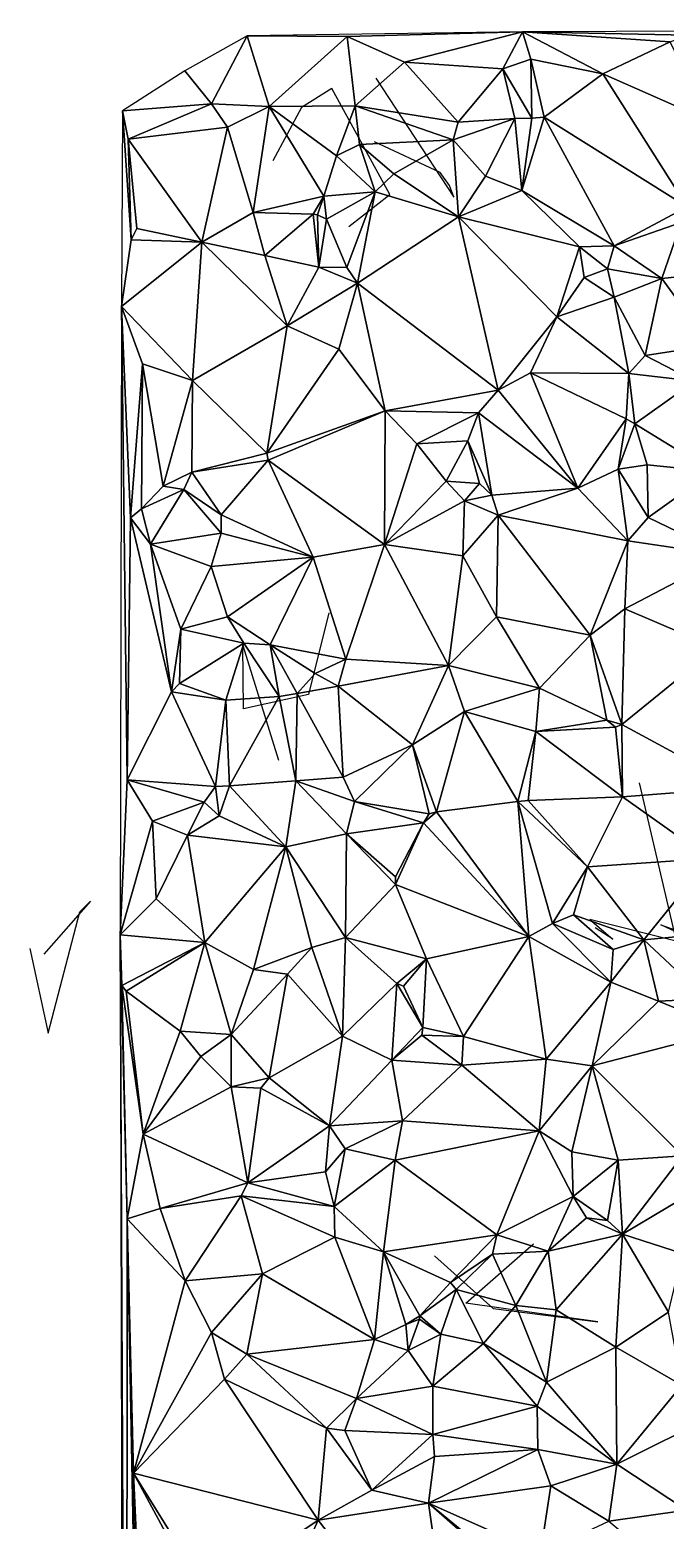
# Model space of a CAD drawing. Header units: metres. Extents: x -16 to 15.1, y -15.2 to 15.9.
# Drawn here: x -15.97 to -9.09, y -1.15 to 14.99 of the extents above; entities that cross this region are included whole.
import ezdxf

# ---------------------------------------------------------------- set-up
doc = ezdxf.new("R2010")
doc.units = ezdxf.units.M
doc.layers.add('CRACKS', color=1, linetype='Continuous')
doc.layers.add('STREET_MESH', color=7, linetype='Continuous')

msp = doc.modelspace()

# ---------------------------------------------------------------- linework, layer by layer
at = {"layer": 'CRACKS'}
for points in [[(-12.227, 14.47, 0.1), (-11.383, 13.18, 0.1), (-11.429, 13.307, 0.1), (-11.53, 13.448, 0.1), (-12.241, 13.781, 0.1)], [(-12.519, 12.863, 0.1), (-12.074, 13.209, 0.1), (-12.701, 14.359, 0.1), (-13.029, 14.15, 0.1), (-13.34, 13.574, 0.1)], [(-12.733, 8.678, 0.1), (-12.956, 7.794, 0.1), (-13.657, 7.637, 0.1), (-13.666, 8.323, 0.1), (-13.28, 7.082, 0.1)], [(-9.374, 6.837, 0.1), (-8.976, 5.123, 0.1), (-9.909, 5.358, 0.1), (-9.659, 5.144, 0.1), (-9.852, 5.266, 0.1)], [(-7.997, 5.838, 0.1), (-7.581, 4.574, 0.1), (-9.141, 5.298, 0.1), (-7.283, 4.639, 0.1), (-7.735, 5.458, 0.1)], [(-15.971, 5.043, 0.1), (-15.771, 4.125, 0.1), (-15.431, 5.439, 0.1), (-15.314, 5.554, 0.1), (-15.82, 4.981, 0.1)], [(-11.59, 1.713, 0.1), (-10.957, 1.142, 0.1), (-9.823, 1, 0.1), (-11.251, 1.202, 0.1), (-10.518, 1.842, 0.1)]]:
    msp.add_polyline3d(points, dxfattribs=at)
at = {"layer": 'STREET_MESH'}
for points in [[(-14.004, 14.192), (-13.617, 14.928), (-14.294, 14.548)], [(-14.004, 14.192), (-13.379, 14.164), (-13.617, 14.928)], [(-12.536, 14.921), (-10.639, 14.972), (-13.617, 14.928)], [(-13.379, 14.164), (-12.536, 14.921), (-13.617, 14.928)], [(-12.448, 14.169), (-12.536, 14.921), (-13.379, 14.164)], [(-10.639, 14.972), (-12.536, 14.921), (-11.914, 14.643)], [(-12.536, 14.921), (-12.448, 14.169), (-11.914, 14.643)], [(-10.852, 14.57), (-10.639, 14.972), (-11.914, 14.643)], [(-10.548, 14.674), (-10.639, 14.972), (-10.852, 14.57)], [(-8.85, 14.936), (-4.561, 14.993), (-10.639, 14.972)], [(-9.039, 14.862), (-8.85, 14.936), (-10.639, 14.972)], [(-10.548, 14.674), (-9.767, 14.518), (-10.639, 14.972)], [(-9.767, 14.518), (-9.039, 14.862), (-10.639, 14.972)], [(-9.767, 14.518), (-8.632, 14.013), (-9.039, 14.862)], [(-14.967, 14.115), (-14.004, 14.192), (-14.294, 14.548)], [(-12.448, 14.169), (-11.333, 13.993), (-11.914, 14.643)], [(-11.333, 13.993), (-10.852, 14.57), (-11.914, 14.643)], [(-11.333, 13.993), (-10.72, 14.031), (-10.852, 14.57)], [(-10.537, 14.035), (-10.548, 14.674), (-10.852, 14.57)], [(-10.72, 14.031), (-10.537, 14.035), (-10.852, 14.57)], [(-10.402, 14.047), (-10.548, 14.674), (-10.537, 14.035)], [(-10.402, 14.047), (-9.767, 14.518), (-10.548, 14.674)], [(-9.767, 14.518), (-10.402, 14.047), (-8.857, 13.075)], [(-8.632, 14.013), (-9.767, 14.518), (-8.857, 13.075)], [(-14.98, 11.996), (-14.876, 12.72), (-14.967, 14.115)], [(-14.908, 13.808), (-14.004, 14.192), (-14.967, 14.115)], [(-14.876, 12.72), (-14.908, 13.808), (-14.967, 14.115)], [(-14.908, 13.808), (-13.833, 13.937), (-14.004, 14.192)], [(-13.833, 13.937), (-13.379, 14.164), (-14.004, 14.192)], [(-13.833, 13.937), (-13.555, 13.016), (-13.379, 14.164)], [(-13.379, 14.164), (-13.555, 13.016), (-12.787, 13.19)], [(-12.653, 13.628), (-12.448, 14.169), (-13.379, 14.164)], [(-12.653, 13.628), (-13.379, 14.164), (-12.787, 13.19)], [(-12.401, 13.751), (-12.448, 14.169), (-12.653, 13.628)], [(-12.401, 13.751), (-11.389, 13.8), (-12.448, 14.169)], [(-11.389, 13.8), (-11.333, 13.993), (-12.448, 14.169)], [(-10.402, 14.047), (-10.537, 14.035), (-10.645, 13.252)], [(-9.647, 12.654), (-10.402, 14.047), (-10.645, 13.252)], [(-10.402, 14.047), (-9.647, 12.654), (-8.857, 13.075)], [(-13.833, 13.937), (-14.908, 13.808), (-14.111, 12.693)], [(-13.555, 13.016), (-13.833, 13.937), (-14.111, 12.693)], [(-10.72, 14.031), (-11.389, 13.8), (-11.04, 13.408)], [(-11.333, 13.993), (-11.389, 13.8), (-10.72, 14.031)], [(-10.72, 14.031), (-11.04, 13.408), (-10.645, 13.252)], [(-10.537, 14.035), (-10.72, 14.031), (-10.645, 13.252)], [(-14.908, 13.808), (-14.812, 12.842), (-14.111, 12.693)], [(-14.812, 12.842), (-14.908, 13.808), (-14.876, 12.72)], [(-12.234, 13.238), (-12.401, 13.751), (-12.653, 13.628)], [(-11.389, 13.8), (-12.401, 13.751), (-12.032, 13.433)], [(-12.401, 13.751), (-12.234, 13.238), (-12.032, 13.433)], [(-11.389, 13.8), (-12.032, 13.433), (-11.33, 12.969)], [(-11.389, 13.8), (-11.33, 12.969), (-11.04, 13.408)], [(-12.234, 13.238), (-12.653, 13.628), (-12.787, 13.19)], [(-12.032, 13.433), (-12.234, 13.238), (-11.33, 12.969)], [(-11.04, 13.408), (-11.33, 12.969), (-10.645, 13.252)], [(-12.759, 12.943), (-12.234, 13.238), (-12.787, 13.19)], [(-12.234, 13.238), (-12.759, 12.943), (-12.541, 12.419)], [(-12.234, 13.238), (-12.541, 12.419), (-12.424, 12.249)], [(-11.33, 12.969), (-12.234, 13.238), (-12.424, 12.249)], [(-11.33, 12.969), (-10.021, 12.641), (-10.645, 13.252)], [(-10.021, 12.641), (-9.647, 12.654), (-10.645, 13.252)], [(-13.555, 13.016), (-12.905, 12.998), (-12.787, 13.19)], [(-12.905, 12.998), (-12.857, 12.989), (-12.787, 13.19)], [(-12.857, 12.989), (-12.759, 12.943), (-12.787, 13.19)], [(-13.555, 13.016), (-14.111, 12.693), (-13.427, 12.549)], [(-12.905, 12.998), (-13.555, 13.016), (-13.427, 12.549)], [(-12.843, 12.424), (-12.905, 12.998), (-13.427, 12.549)], [(-12.857, 12.989), (-12.905, 12.998), (-12.843, 12.424)], [(-12.759, 12.943), (-12.857, 12.989), (-12.843, 12.424)], [(-12.541, 12.419), (-12.759, 12.943), (-12.843, 12.424)], [(-10.902, 11.091), (-11.33, 12.969), (-12.424, 12.249)], [(-10.267, 11.884), (-11.33, 12.969), (-10.902, 11.091)], [(-10.267, 11.884), (-10.021, 12.641), (-11.33, 12.969)], [(-9.647, 12.654), (-8.922, 12.906), (-8.857, 13.075)], [(-14.812, 12.842), (-14.876, 12.72), (-14.111, 12.693)], [(-9.129, 12.299), (-8.922, 12.906), (-9.647, 12.654)], [(-8.922, 12.906), (-9.129, 12.299), (-7.735, 12.448)], [(-14.876, 12.72), (-14.98, 11.996), (-14.111, 12.693)], [(-14.98, 11.996), (-14.211, 11.194), (-14.111, 12.693)], [(-14.111, 12.693), (-14.211, 11.194), (-13.184, 11.788)], [(-14.111, 12.693), (-13.184, 11.788), (-13.427, 12.549)], [(-9.972, 12.309), (-10.021, 12.641), (-10.267, 11.884)], [(-9.647, 12.654), (-10.021, 12.641), (-9.717, 12.403)], [(-10.021, 12.641), (-9.972, 12.309), (-9.717, 12.403)], [(-9.129, 12.299), (-9.647, 12.654), (-9.717, 12.403)], [(-13.184, 11.788), (-12.843, 12.424), (-13.427, 12.549)], [(-9.129, 12.299), (-8.603, 11.574), (-7.735, 12.448)], [(-12.843, 12.424), (-13.184, 11.788), (-12.424, 12.249)], [(-12.541, 12.419), (-12.843, 12.424), (-12.424, 12.249)], [(-9.644, 12.097), (-9.972, 12.309), (-10.267, 11.884)], [(-9.972, 12.309), (-9.644, 12.097), (-9.717, 12.403)], [(-9.644, 12.097), (-9.129, 12.299), (-9.717, 12.403)], [(-9.309, 11.464), (-9.129, 12.299), (-9.644, 12.097)], [(-8.603, 11.574), (-9.129, 12.299), (-9.309, 11.464)], [(-13.184, 11.788), (-12.626, 11.535), (-12.424, 12.249)], [(-12.626, 11.535), (-12.125, 10.865), (-12.424, 12.249)], [(-12.125, 10.865), (-10.902, 11.091), (-12.424, 12.249)], [(-14.919, 6.871), (-14.98, 11.996), (-14.993, 5.191)], [(-14.211, 11.194), (-14.98, 11.996), (-14.75, 11.374)], [(-14.75, 11.374), (-14.98, 11.996), (-14.88, 9.709)], [(-14.98, 11.996), (-14.919, 6.871), (-14.88, 9.709)], [(-9.644, 12.097), (-10.267, 11.884), (-9.487, 11.27)], [(-9.309, 11.464), (-9.644, 12.097), (-9.487, 11.27)], [(-13.184, 11.788), (-14.211, 11.194), (-13.404, 10.408)], [(-12.626, 11.535), (-13.184, 11.788), (-13.404, 10.408)], [(-10.553, 11.276), (-10.267, 11.884), (-10.902, 11.091)], [(-10.267, 11.884), (-10.553, 11.276), (-9.487, 11.27)], [(-12.125, 10.865), (-12.626, 11.535), (-13.404, 10.408)], [(-8.772, 11.189), (-9.309, 11.464), (-9.487, 11.27)], [(-8.603, 11.574), (-9.309, 11.464), (-8.772, 11.189)], [(-14.763, 9.803), (-14.75, 11.374), (-14.88, 9.709)], [(-14.763, 9.803), (-14.529, 10.051), (-14.75, 11.374)], [(-14.529, 10.051), (-14.211, 11.194), (-14.75, 11.374)], [(-14.211, 11.194), (-14.529, 10.051), (-14.217, 10.202)], [(-14.211, 11.194), (-14.217, 10.202), (-13.404, 10.408)], [(-10.553, 11.276), (-10.902, 11.091), (-10.04, 10.028)], [(-10.553, 11.276), (-9.516, 10.78), (-9.487, 11.27)], [(-9.516, 10.78), (-10.553, 11.276), (-10.04, 10.028)], [(-9.516, 10.78), (-9.421, 10.726), (-9.487, 11.27)], [(-9.421, 10.726), (-8.772, 11.189), (-9.487, 11.27)], [(-8.582, 10.208), (-8.772, 11.189), (-9.421, 10.726)], [(-10.902, 11.091), (-12.125, 10.865), (-11.113, 10.843)], [(-10.04, 10.028), (-10.902, 11.091), (-11.113, 10.843)], [(-13.391, 10.332), (-12.125, 10.865), (-13.404, 10.408)], [(-12.125, 10.865), (-13.391, 10.332), (-12.131, 9.419)], [(-11.782, 10.507), (-12.125, 10.865), (-12.131, 9.419)], [(-12.125, 10.865), (-11.782, 10.507), (-11.113, 10.843)], [(-11.782, 10.507), (-11.229, 10.54), (-11.113, 10.843)], [(-11.229, 10.54), (-10.971, 9.951), (-11.113, 10.843)], [(-10.971, 9.951), (-10.04, 10.028), (-11.113, 10.843)], [(-9.516, 10.78), (-10.04, 10.028), (-9.601, 10.234)], [(-9.421, 10.726), (-9.516, 10.78), (-9.601, 10.234)], [(-9.289, 10.283), (-9.421, 10.726), (-9.601, 10.234)], [(-9.289, 10.283), (-8.582, 10.208), (-9.421, 10.726)], [(-11.466, 10.105), (-11.782, 10.507), (-12.131, 9.419)], [(-11.466, 10.105), (-11.229, 10.54), (-11.782, 10.507)], [(-11.466, 10.105), (-11.103, 10.078), (-11.229, 10.54)], [(-11.229, 10.54), (-11.103, 10.078), (-10.971, 9.951)], [(-14.217, 10.202), (-13.391, 10.332), (-13.404, 10.408)], [(-14.217, 10.202), (-13.901, 9.739), (-13.391, 10.332)], [(-13.391, 10.332), (-13.901, 9.739), (-12.904, 9.281)], [(-12.131, 9.419), (-13.391, 10.332), (-12.904, 9.281)], [(-14.529, 10.051), (-14.303, 10.015), (-14.217, 10.202)], [(-14.303, 10.015), (-13.901, 9.739), (-14.217, 10.202)], [(-10.04, 10.028), (-9.497, 9.457), (-9.601, 10.234)], [(-9.277, 9.711), (-9.289, 10.283), (-9.601, 10.234)], [(-9.497, 9.457), (-9.277, 9.711), (-9.601, 10.234)], [(-8.582, 10.208), (-9.289, 10.283), (-9.277, 9.711)], [(-8.425, 9.301), (-8.582, 10.208), (-9.277, 9.711)], [(-14.303, 10.015), (-14.529, 10.051), (-14.763, 9.803)], [(-14.664, 9.423), (-14.303, 10.015), (-14.763, 9.803)], [(-14.303, 10.015), (-14.664, 9.423), (-13.9, 9.542)], [(-13.901, 9.739), (-14.303, 10.015), (-13.9, 9.542)], [(-11.267, 9.891), (-11.466, 10.105), (-12.131, 9.419)], [(-11.267, 9.891), (-11.103, 10.078), (-11.466, 10.105)], [(-11.103, 10.078), (-11.267, 9.891), (-10.971, 9.951)], [(-10.971, 9.951), (-10.901, 9.737), (-10.04, 10.028)], [(-10.901, 9.737), (-9.497, 9.457), (-10.04, 10.028)], [(-11.285, 9.296), (-11.267, 9.891), (-12.131, 9.419)], [(-11.267, 9.891), (-11.285, 9.296), (-10.901, 9.737)], [(-10.971, 9.951), (-11.267, 9.891), (-10.901, 9.737)], [(-14.919, 6.871), (-14.437, 7.821), (-14.88, 9.709)], [(-14.664, 9.423), (-14.763, 9.803), (-14.88, 9.709)], [(-14.437, 7.821), (-14.664, 9.423), (-14.88, 9.709)], [(-13.901, 9.739), (-13.9, 9.542), (-12.904, 9.281)], [(-10.901, 9.737), (-11.285, 9.296), (-10.919, 8.636)], [(-9.904, 8.436), (-10.901, 9.737), (-10.919, 8.636)], [(-9.904, 8.436), (-9.497, 9.457), (-10.901, 9.737)], [(-9.497, 9.457), (-8.425, 9.301), (-9.277, 9.711)], [(-14.664, 9.423), (-14.009, 9.181), (-13.9, 9.542)], [(-13.9, 9.542), (-14.009, 9.181), (-12.904, 9.281)], [(-14.009, 9.181), (-14.664, 9.423), (-14.338, 8.503)], [(-14.664, 9.423), (-14.437, 7.821), (-14.338, 8.503)], [(-12.551, 8.175), (-12.131, 9.419), (-12.904, 9.281)], [(-12.551, 8.175), (-11.439, 8.108), (-12.131, 9.419)], [(-11.439, 8.108), (-11.285, 9.296), (-12.131, 9.419)], [(-9.497, 9.457), (-9.904, 8.436), (-9.529, 8.72)], [(-8.425, 9.301), (-9.497, 9.457), (-9.529, 8.72)], [(-14.009, 9.181), (-13.832, 8.636), (-12.904, 9.281)], [(-13.832, 8.636), (-13.369, 8.333), (-12.904, 9.281)], [(-13.369, 8.333), (-12.551, 8.175), (-12.904, 9.281)], [(-11.285, 9.296), (-11.439, 8.108), (-10.919, 8.636)], [(-8.543, 8.3), (-8.425, 9.301), (-9.529, 8.72)], [(-13.832, 8.636), (-14.009, 9.181), (-14.338, 8.503)], [(-9.904, 8.436), (-9.562, 7.469), (-9.529, 8.72)], [(-9.562, 7.469), (-8.543, 8.3), (-9.529, 8.72)], [(-13.655, 8.349), (-13.832, 8.636), (-14.338, 8.503)], [(-13.369, 8.333), (-13.832, 8.636), (-13.655, 8.349)], [(-11.439, 8.108), (-10.455, 7.862), (-10.919, 8.636)], [(-10.455, 7.862), (-9.904, 8.436), (-10.919, 8.636)], [(-14.437, 7.821), (-14.35, 7.911), (-14.338, 8.503)], [(-14.35, 7.911), (-13.655, 8.349), (-14.338, 8.503)], [(-9.725, 7.517), (-9.904, 8.436), (-10.455, 7.862)], [(-9.904, 8.436), (-9.725, 7.517), (-9.562, 7.469)], [(-14.35, 7.911), (-13.848, 7.732), (-13.655, 8.349)], [(-13.655, 8.349), (-13.848, 7.732), (-13.272, 7.772)], [(-13.369, 8.333), (-13.655, 8.349), (-13.272, 7.772)], [(-12.882, 8.021), (-12.551, 8.175), (-13.369, 8.333)], [(-13.079, 7.804), (-13.369, 8.333), (-13.272, 7.772)], [(-13.079, 7.804), (-12.882, 8.021), (-13.369, 8.333)], [(-9.562, 7.469), (-8.296, 6.782), (-8.543, 8.3)], [(-12.882, 8.021), (-12.635, 7.884), (-12.551, 8.175)], [(-12.635, 7.884), (-11.439, 8.108), (-12.551, 8.175)], [(-11.439, 8.108), (-12.635, 7.884), (-11.828, 7.249)], [(-11.267, 7.611), (-11.439, 8.108), (-11.828, 7.249)], [(-10.455, 7.862), (-11.439, 8.108), (-11.267, 7.611)], [(-13.848, 7.732), (-14.35, 7.911), (-14.437, 7.821)], [(-12.882, 8.021), (-13.079, 7.804), (-12.635, 7.884)], [(-13.962, 6.798), (-14.437, 7.821), (-14.919, 6.871)], [(-13.962, 6.798), (-13.848, 7.732), (-14.437, 7.821)], [(-13.848, 7.732), (-13.808, 6.806), (-13.272, 7.772)], [(-13.808, 6.806), (-13.091, 6.86), (-13.272, 7.772)], [(-13.091, 6.86), (-13.079, 7.804), (-13.272, 7.772)], [(-13.079, 7.804), (-13.091, 6.86), (-12.58, 6.898)], [(-13.079, 7.804), (-12.58, 6.898), (-12.635, 7.884)], [(-12.635, 7.884), (-12.58, 6.898), (-11.828, 7.249)], [(-10.495, 7.392), (-10.455, 7.862), (-11.267, 7.611)], [(-10.495, 7.392), (-9.725, 7.517), (-10.455, 7.862)], [(-13.962, 6.798), (-13.808, 6.806), (-13.848, 7.732)], [(-11.267, 7.611), (-11.828, 7.249), (-11.569, 6.524)], [(-10.69, 6.636), (-11.267, 7.611), (-11.569, 6.524)], [(-10.69, 6.636), (-10.495, 7.392), (-11.267, 7.611)], [(-9.63, 7.438), (-9.725, 7.517), (-10.495, 7.392)], [(-9.63, 7.438), (-10.495, 7.392), (-9.554, 6.684)], [(-9.725, 7.517), (-9.63, 7.438), (-9.562, 7.469)], [(-9.63, 7.438), (-9.554, 6.684), (-9.562, 7.469)], [(-9.554, 6.684), (-8.296, 6.782), (-9.562, 7.469)], [(-10.495, 7.392), (-10.69, 6.636), (-10.578, 6.645)], [(-9.554, 6.684), (-10.495, 7.392), (-10.578, 6.645)], [(-12.58, 6.898), (-12.458, 6.636), (-11.828, 7.249)], [(-12.458, 6.636), (-11.649, 6.5), (-11.828, 7.249)], [(-11.828, 7.249), (-11.649, 6.5), (-11.569, 6.524)], [(-14.645, 6.423), (-14.919, 6.871), (-14.993, 5.191)], [(-14.645, 6.423), (-14.085, 6.629), (-14.919, 6.871)], [(-14.085, 6.629), (-13.962, 6.798), (-14.919, 6.871)], [(-14.085, 6.629), (-13.922, 6.48), (-13.962, 6.798)], [(-13.962, 6.798), (-13.922, 6.48), (-13.808, 6.806)], [(-13.808, 6.806), (-13.922, 6.48), (-13.199, 6.142)], [(-13.091, 6.86), (-13.808, 6.806), (-13.199, 6.142)], [(-12.543, 6.284), (-13.091, 6.86), (-13.199, 6.142)], [(-12.58, 6.898), (-13.091, 6.86), (-12.458, 6.636)], [(-12.458, 6.636), (-13.091, 6.86), (-12.543, 6.284)], [(-8.615, 6.019), (-8.296, 6.782), (-9.554, 6.684)], [(-14.266, 6.27), (-14.085, 6.629), (-14.645, 6.423)], [(-13.922, 6.48), (-14.085, 6.629), (-14.266, 6.27)], [(-11.708, 6.405), (-12.458, 6.636), (-12.543, 6.284)], [(-11.708, 6.405), (-11.649, 6.5), (-12.458, 6.636)], [(-10.569, 5.171), (-10.69, 6.636), (-11.569, 6.524)], [(-10.69, 6.636), (-9.934, 5.927), (-10.578, 6.645)], [(-10.69, 6.636), (-10.569, 5.171), (-10.314, 5.314)], [(-9.934, 5.927), (-10.69, 6.636), (-10.314, 5.314)], [(-9.934, 5.927), (-9.554, 6.684), (-10.578, 6.645)], [(-9.934, 5.927), (-8.615, 6.019), (-9.554, 6.684)], [(-13.922, 6.48), (-14.266, 6.27), (-13.199, 6.142)], [(-11.708, 6.405), (-10.569, 5.171), (-11.569, 6.524)], [(-11.649, 6.5), (-11.708, 6.405), (-11.569, 6.524)], [(-14.603, 5.581), (-14.645, 6.423), (-14.993, 5.191)], [(-14.266, 6.27), (-14.645, 6.423), (-14.603, 5.581)], [(-12.013, 5.819), (-11.708, 6.405), (-12.543, 6.284)], [(-11.708, 6.405), (-12.014, 5.734), (-10.569, 5.171)], [(-12.013, 5.819), (-12.014, 5.734), (-11.708, 6.405)], [(-14.075, 5.108), (-14.266, 6.27), (-14.603, 5.581)], [(-14.266, 6.27), (-14.075, 5.108), (-13.199, 6.142)], [(-14.075, 5.108), (-13.551, 4.815), (-13.199, 6.142)], [(-13.551, 4.815), (-12.92, 5.055), (-13.199, 6.142)], [(-12.554, 5.163), (-12.543, 6.284), (-13.199, 6.142)], [(-12.92, 5.055), (-12.554, 5.163), (-13.199, 6.142)], [(-12.554, 5.163), (-12.014, 5.734), (-12.543, 6.284)], [(-12.014, 5.734), (-12.013, 5.819), (-12.543, 6.284)], [(-8.615, 6.019), (-9.934, 5.927), (-9.326, 5.137)], [(-8.33, 5.231), (-8.615, 6.019), (-9.326, 5.137)], [(-10.085, 5.406), (-9.934, 5.927), (-10.314, 5.314)], [(-9.934, 5.927), (-10.085, 5.406), (-9.326, 5.137)], [(-12.014, 5.734), (-12.554, 5.163), (-11.678, 4.93)], [(-10.569, 5.171), (-12.014, 5.734), (-11.678, 4.93)], [(-14.075, 5.108), (-14.603, 5.581), (-14.993, 5.191)], [(-9.655, 5.032), (-10.085, 5.406), (-10.314, 5.314)], [(-10.085, 5.406), (-9.655, 5.032), (-9.326, 5.137)], [(-14.917, 2.113), (-14.976, 4.641), (-14.993, 5.191)], [(-14.948, -13.497), (-14.924, -10.022), (-14.993, 5.191)], [(-14.924, -10.022), (-14.917, 2.113), (-14.993, 5.191)], [(-14.976, 4.641), (-14.075, 5.108), (-14.993, 5.191)], [(-11.277, 4.091), (-10.569, 5.171), (-11.678, 4.93)], [(-10.569, 5.171), (-11.277, 4.091), (-10.381, 3.843)], [(-10.569, 5.171), (-9.683, 4.677), (-10.314, 5.314)], [(-9.683, 4.677), (-10.569, 5.171), (-10.381, 3.843)], [(-9.683, 4.677), (-9.655, 5.032), (-10.314, 5.314)], [(-8.644, 4.497), (-8.33, 5.231), (-9.326, 5.137)], [(-14.928, 4.579), (-14.075, 5.108), (-14.976, 4.641)], [(-14.075, 5.108), (-14.928, 4.579), (-14.344, 4.146)], [(-13.792, 4.11), (-14.075, 5.108), (-14.344, 4.146)], [(-13.792, 4.11), (-13.551, 4.815), (-14.075, 5.108)], [(-12.92, 5.055), (-13.551, 4.815), (-13.183, 4.766)], [(-12.588, 4.093), (-12.92, 5.055), (-13.183, 4.766)], [(-12.92, 5.055), (-12.588, 4.093), (-12.554, 5.163)], [(-12.588, 4.093), (-12, 4.665), (-12.554, 5.163)], [(-12.554, 5.163), (-12, 4.665), (-11.678, 4.93)], [(-9.683, 4.677), (-9.166, 4.473), (-9.326, 5.137)], [(-9.655, 5.032), (-9.683, 4.677), (-9.326, 5.137)], [(-9.166, 4.473), (-8.644, 4.497), (-9.326, 5.137)], [(-12, 4.665), (-11.928, 4.634), (-11.678, 4.93)], [(-11.928, 4.634), (-11.716, 4.186), (-11.678, 4.93)], [(-11.716, 4.186), (-11.277, 4.091), (-11.678, 4.93)], [(-13.551, 4.815), (-13.792, 4.11), (-13.183, 4.766)], [(-13.792, 4.11), (-13.381, 3.642), (-13.183, 4.766)], [(-13.381, 3.642), (-12.588, 4.093), (-13.183, 4.766)], [(-14.976, 4.641), (-14.917, 2.113), (-14.745, 3.032)], [(-14.928, 4.579), (-14.976, 4.641), (-14.745, 3.032)], [(-14.344, 4.146), (-14.928, 4.579), (-14.745, 3.032)], [(-12.588, 4.093), (-12.052, 3.833), (-12, 4.665)], [(-12.052, 3.833), (-11.716, 4.186), (-12, 4.665)], [(-11.716, 4.186), (-11.928, 4.634), (-12, 4.665)], [(-9.683, 4.677), (-10.381, 3.843), (-9.884, 3.773)], [(-9.166, 4.473), (-9.683, 4.677), (-9.884, 3.773)], [(-9.166, 4.473), (-9.884, 3.773), (-8.396, 4.158)], [(-8.644, 4.497), (-9.166, 4.473), (-8.396, 4.158)], [(-14.119, 3.873), (-14.344, 4.146), (-14.745, 3.032)], [(-14.119, 3.873), (-13.792, 4.11), (-14.344, 4.146)], [(-13.792, 4.11), (-14.119, 3.873), (-13.793, 3.543)], [(-13.381, 3.642), (-13.792, 4.11), (-13.793, 3.543)], [(-12.588, 4.093), (-13.381, 3.642), (-12.729, 3.121)], [(-12.052, 3.833), (-12.588, 4.093), (-12.729, 3.121)], [(-12.052, 3.833), (-11.728, 4.103), (-11.716, 4.186)], [(-11.728, 4.103), (-12.052, 3.833), (-11.294, 3.779)], [(-11.716, 4.186), (-11.728, 4.103), (-11.277, 4.091)], [(-11.277, 4.091), (-11.728, 4.103), (-11.294, 3.779)], [(-10.381, 3.843), (-11.277, 4.091), (-11.294, 3.779)], [(-9.884, 3.773), (-8.905, 2.798), (-8.396, 4.158)], [(-13.793, 3.543), (-14.119, 3.873), (-14.745, 3.032)], [(-12.052, 3.833), (-12.729, 3.121), (-11.936, 3.177)], [(-12.052, 3.833), (-11.936, 3.177), (-11.294, 3.779)], [(-11.936, 3.177), (-10.459, 3.068), (-11.294, 3.779)], [(-10.459, 3.068), (-10.381, 3.843), (-11.294, 3.779)], [(-10.381, 3.843), (-10.459, 3.068), (-9.884, 3.773)], [(-10.459, 3.068), (-10.105, 2.841), (-9.884, 3.773)], [(-10.105, 2.841), (-9.602, 2.748), (-9.884, 3.773)], [(-9.602, 2.748), (-8.905, 2.798), (-9.884, 3.773)], [(-13.381, 3.642), (-13.793, 3.543), (-13.471, 3.531)], [(-12.729, 3.121), (-13.381, 3.642), (-13.471, 3.531)], [(-13.61, 2.506), (-13.793, 3.543), (-14.745, 3.032)], [(-13.793, 3.543), (-13.61, 2.506), (-13.471, 3.531)], [(-13.61, 2.506), (-12.729, 3.121), (-13.471, 3.531)], [(-12.771, 2.624), (-12.729, 3.121), (-13.61, 2.506)], [(-12.729, 3.121), (-12.771, 2.624), (-12.556, 2.874)], [(-12.729, 3.121), (-12.556, 2.874), (-11.936, 3.177)], [(-11.936, 3.177), (-12.556, 2.874), (-12.015, 2.749)], [(-10.459, 3.068), (-11.936, 3.177), (-12.015, 2.749)], [(-10.459, 3.068), (-12.015, 2.749), (-10.916, 1.941)], [(-10.088, 2.355), (-10.459, 3.068), (-10.916, 1.941)], [(-10.088, 2.355), (-10.105, 2.841), (-10.459, 3.068)], [(-14.917, 2.113), (-14.561, 2.227), (-14.745, 3.032)], [(-14.561, 2.227), (-13.61, 2.506), (-14.745, 3.032)], [(-12.556, 2.874), (-12.771, 2.624), (-12.675, 2.248)], [(-12.015, 2.749), (-12.556, 2.874), (-12.675, 2.248)], [(-12.141, 1.758), (-12.015, 2.749), (-12.675, 2.248)], [(-12.015, 2.749), (-12.141, 1.758), (-10.916, 1.941)], [(-10.088, 2.355), (-9.602, 2.748), (-10.105, 2.841)], [(-9.602, 2.748), (-10.088, 2.355), (-9.719, 2.096)], [(-9.602, 2.748), (-9.719, 2.096), (-9.555, 1.95)], [(-8.905, 2.798), (-9.602, 2.748), (-9.555, 1.95)], [(-8.611, 2.513), (-8.905, 2.798), (-9.555, 1.95)], [(-12.771, 2.624), (-13.61, 2.506), (-12.675, 2.248)], [(-13.683, 2.363), (-13.61, 2.506), (-14.561, 2.227)], [(-13.61, 2.506), (-13.683, 2.363), (-12.675, 2.248)], [(-8.905, 1.738), (-8.611, 2.513), (-9.555, 1.95)], [(-14.291, 1.442), (-13.683, 2.363), (-14.561, 2.227)], [(-13.683, 2.363), (-14.291, 1.442), (-13.452, 1.518)], [(-13.683, 2.363), (-12.668, 1.916), (-12.675, 2.248)], [(-12.668, 1.916), (-13.683, 2.363), (-13.452, 1.518)], [(-10.36, 1.765), (-10.088, 2.355), (-10.916, 1.941)], [(-9.947, 2.126), (-10.088, 2.355), (-10.36, 1.765)], [(-10.088, 2.355), (-9.947, 2.126), (-9.719, 2.096)], [(-14.924, -10.022), (-14.831, -2.417), (-14.917, 2.113)], [(-14.291, 1.442), (-14.561, 2.227), (-14.917, 2.113)], [(-14.291, 1.442), (-14.917, 2.113), (-14.848, -0.642)], [(-14.917, 2.113), (-14.831, -2.417), (-14.848, -0.642)], [(-12.668, 1.916), (-12.141, 1.758), (-12.675, 2.248)], [(-9.947, 2.126), (-10.36, 1.765), (-9.555, 1.95)], [(-9.719, 2.096), (-9.947, 2.126), (-9.555, 1.95)], [(-12.141, 1.758), (-11.417, 1.424), (-10.916, 1.941)], [(-11.417, 1.424), (-10.962, 1.731), (-10.916, 1.941)], [(-10.962, 1.731), (-10.36, 1.765), (-10.916, 1.941)], [(-10.36, 1.765), (-10.275, 1.13), (-9.555, 1.95)], [(-10.275, 1.13), (-9.627, 0.725), (-9.555, 1.95)], [(-9.627, 0.725), (-9.058, 1.103), (-9.555, 1.95)], [(-9.058, 1.103), (-8.905, 1.738), (-9.555, 1.95)], [(-12.24, 0.809), (-12.668, 1.916), (-13.452, 1.518)], [(-12.141, 1.758), (-12.668, 1.916), (-12.24, 0.809)], [(-11.901, 0.97), (-12.141, 1.758), (-12.24, 0.809)], [(-11.748, 1.064), (-12.141, 1.758), (-11.901, 0.97)], [(-11.748, 1.064), (-11.417, 1.424), (-12.141, 1.758)], [(-10.962, 1.731), (-11.417, 1.424), (-11.355, 1.35)], [(-10.962, 1.731), (-11.355, 1.35), (-10.711, 1.176)], [(-10.36, 1.765), (-10.962, 1.731), (-10.711, 1.176)], [(-10.275, 1.13), (-10.36, 1.765), (-10.711, 1.176)], [(-14.291, 1.442), (-14.004, 0.883), (-13.452, 1.518)], [(-14.004, 0.883), (-13.621, 0.647), (-13.452, 1.518)], [(-13.621, 0.647), (-12.24, 0.809), (-13.452, 1.518)], [(-14.004, 0.883), (-14.291, 1.442), (-14.848, -0.642)], [(-11.417, 1.424), (-11.748, 1.064), (-11.355, 1.35)], [(-11.748, 1.064), (-11.523, 0.864), (-11.355, 1.35)], [(-11.355, 1.35), (-11.523, 0.864), (-11.06, 0.765)], [(-11.355, 1.35), (-11.06, 0.765), (-10.711, 1.176)], [(-11.06, 0.765), (-10.377, 0.346), (-10.711, 1.176)], [(-10.377, 0.346), (-10.275, 1.13), (-10.711, 1.176)], [(-11.874, 0.688), (-11.901, 0.97), (-12.24, 0.809)], [(-11.748, 1.064), (-11.901, 0.97), (-11.752, 1.027)], [(-11.901, 0.97), (-11.874, 0.688), (-11.752, 1.027)], [(-11.874, 0.688), (-11.523, 0.864), (-11.752, 1.027)], [(-11.523, 0.864), (-11.748, 1.064), (-11.752, 1.027)], [(-10.275, 1.13), (-10.377, 0.346), (-9.627, 0.725)], [(-8.915, 0.312), (-9.058, 1.103), (-9.627, 0.725)], [(-13.863, 0.377), (-14.004, 0.883), (-14.848, -0.642)], [(-13.863, 0.377), (-13.621, 0.647), (-14.004, 0.883)], [(-13.621, 0.647), (-12.434, 0.168), (-12.24, 0.809)], [(-12.434, 0.168), (-11.874, 0.688), (-12.24, 0.809)], [(-11.523, 0.864), (-11.874, 0.688), (-11.608, 0.303)], [(-11.06, 0.765), (-11.523, 0.864), (-11.608, 0.303)], [(-13.863, 0.377), (-12.761, -0.154), (-13.621, 0.647)], [(-12.761, -0.154), (-12.434, 0.168), (-13.621, 0.647)], [(-11.874, 0.688), (-12.434, 0.168), (-11.608, 0.303)], [(-10.479, 0.085), (-11.06, 0.765), (-11.608, 0.303)], [(-10.479, 0.085), (-10.377, 0.346), (-11.06, 0.765)], [(-10.377, 0.346), (-9.617, -0.543), (-9.627, 0.725)], [(-9.617, -0.543), (-8.915, 0.312), (-9.627, 0.725)], [(-12.851, -1.148), (-13.863, 0.377), (-14.848, -0.642)], [(-12.761, -0.154), (-13.863, 0.377), (-12.851, -1.148)], [(-9.617, -0.543), (-10.377, 0.346), (-10.479, 0.085)], [(-12.434, 0.168), (-12.761, -0.154), (-12.561, -0.178)], [(-11.609, -0.223), (-12.434, 0.168), (-12.561, -0.178)], [(-12.434, 0.168), (-11.609, -0.223), (-11.608, 0.303)], [(-11.609, -0.223), (-10.479, 0.085), (-11.608, 0.303)], [(-8.915, 0.312), (-9.617, -0.543), (-8.538, -0.005)], [(-10.479, 0.085), (-11.609, -0.223), (-10.471, -0.384)], [(-9.617, -0.543), (-10.479, 0.085), (-10.471, -0.384)], [(-12.269, -0.823), (-12.761, -0.154), (-12.851, -1.148)], [(-12.761, -0.154), (-12.269, -0.823), (-12.561, -0.178)], [(-8.538, -0.005), (-9.617, -0.543), (-8.863, -1.041)], [(-12.269, -0.823), (-11.609, -0.223), (-12.561, -0.178)], [(-11.609, -0.223), (-12.269, -0.823), (-11.592, -0.459)], [(-11.609, -0.223), (-11.592, -0.459), (-10.471, -0.384)], [(-11.592, -0.459), (-12.269, -0.823), (-11.654, -0.965)], [(-11.654, -0.965), (-10.33, -0.779), (-10.471, -0.384)], [(-11.592, -0.459), (-11.654, -0.965), (-10.471, -0.384)], [(-10.33, -0.779), (-9.617, -0.543), (-10.471, -0.384)], [(-14.831, -2.417), (-14.817, -1.361), (-14.848, -0.642)], [(-14.038, -1.947), (-12.851, -1.148), (-14.848, -0.642)], [(-14.817, -1.361), (-14.159, -1.92), (-14.848, -0.642)], [(-14.159, -1.92), (-14.038, -1.947), (-14.848, -0.642)], [(-9.703, -1.161), (-9.617, -0.543), (-10.33, -0.779)], [(-9.617, -0.543), (-9.703, -1.161), (-8.863, -1.041)], [(-10.443, -1.507), (-10.33, -0.779), (-11.654, -0.965)], [(-10.443, -1.507), (-9.703, -1.161), (-10.33, -0.779)], [(-12.269, -0.823), (-12.851, -1.148), (-11.654, -0.965)], [(-11.654, -0.965), (-12.851, -1.148), (-11.354, -3.087)], [(-10.758, -1.751), (-11.654, -0.965), (-11.354, -3.087)], [(-10.758, -1.751), (-10.723, -1.732), (-11.654, -0.965)], [(-10.723, -1.732), (-10.443, -1.507), (-11.654, -0.965)], [(-8.863, -1.041), (-9.703, -1.161), (-8.785, -1.927)], [(-12.851, -1.148), (-14.038, -1.947), (-13.352, -2.256)], [(-12.851, -1.148), (-13.352, -2.256), (-11.354, -3.087)]]:
    msp.add_3dface(points, dxfattribs=at)

doc.saveas('drawing.dxf')
